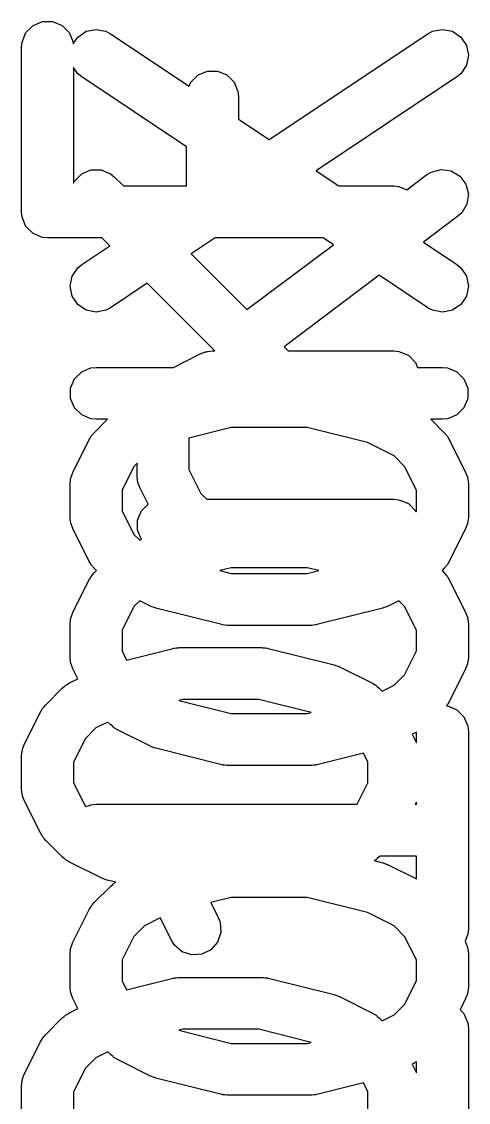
# Model space of a CAD drawing. Extents: x 4.17 to 6.89, y -6.18 to -1.34.
# Drawn here: x 5.3075 to 5.3583, y -3.0268 to -2.9039 of the extents above; entities that cross this region are included whole.
import ezdxf

# ---------------------------------------------------------------- set-up
doc = ezdxf.new("R2010")
doc.units = 0
doc.header["$MEASUREMENT"] = 0
doc.layers.add('BLACK', color=7, linetype='CONTINUOUS')

msp = doc.modelspace()

# ---------------------------------------------------------------- linework, layer by layer
at = {"layer": 'BLACK', "linetype": 'CONTINUOUS'}
for p, q in [((5.30879, -2.90437), (5.30985, -2.90393)), ((5.30985, -2.90393), (5.311, -2.90393)), ((5.311, -2.90393), (5.31207, -2.90437)), ((5.30797, -2.90518), (5.30879, -2.90437)), ((5.31207, -2.90437), (5.31288, -2.90518)), ((5.31385, -2.90568), (5.3148, -2.90503)), ((5.3148, -2.90503), (5.31593, -2.90481)), ((5.31593, -2.90481), (5.31706, -2.90503)), ((5.31706, -2.90503), (5.31758, -2.9053)), ((5.35367, -2.9053), (5.35418, -2.90503)), ((5.35418, -2.90503), (5.35531, -2.90481)), ((5.35531, -2.90481), (5.35644, -2.90503)), ((5.35644, -2.90503), (5.3574, -2.90568)), ((5.30747, -2.90682), (5.30753, -2.90625)), ((5.30753, -2.90625), (5.30797, -2.90518)), ((5.31288, -2.90518), (5.31332, -2.90625)), ((5.31332, -2.90625), (5.31334, -2.90644)), ((5.31334, -2.90644), (5.31385, -2.90568)), ((5.31758, -2.9053), (5.32653, -2.91127)), ((5.33562, -2.91734), (5.35367, -2.9053)), ((5.3574, -2.90568), (5.35804, -2.90663)), ((5.30747, -2.92557), (5.30747, -2.90682)), ((5.35804, -2.90663), (5.35826, -2.90776)), ((5.35826, -2.90776), (5.35803, -2.90889)), ((5.31385, -2.90985), (5.31338, -2.90914)), ((5.31338, -2.90914), (5.31338, -2.92231)), ((5.3143, -2.91022), (5.31385, -2.90985)), ((5.32672, -2.91081), (5.32753, -2.90999)), ((5.32753, -2.90999), (5.3286, -2.90955)), ((5.3286, -2.90955), (5.32975, -2.90955)), ((5.32975, -2.90955), (5.33081, -2.90999)), ((5.33081, -2.90999), (5.33163, -2.91081)), ((5.35739, -2.90985), (5.35695, -2.91022)), ((5.35803, -2.90889), (5.35739, -2.90985)), ((5.32622, -2.91817), (5.3143, -2.91022)), ((5.32653, -2.91127), (5.32672, -2.91081)), ((5.33163, -2.91081), (5.33207, -2.91187)), ((5.35695, -2.91022), (5.34095, -2.92088)), ((5.33207, -2.91187), (5.33213, -2.91245)), ((5.33213, -2.91245), (5.33213, -2.91501)), ((5.33213, -2.91501), (5.33562, -2.91734)), ((5.32622, -2.92262), (5.32622, -2.91817)), ((5.3143, -2.92124), (5.31536, -2.9208)), ((5.31536, -2.9208), (5.31651, -2.9208)), ((5.31651, -2.9208), (5.31758, -2.92124)), ((5.34095, -2.92088), (5.34355, -2.92262)), ((5.35354, -2.92133), (5.35403, -2.92103)), ((5.35403, -2.92103), (5.35515, -2.92075)), ((5.35515, -2.92075), (5.35629, -2.92091)), ((5.35629, -2.92091), (5.35728, -2.9215)), ((5.31338, -2.92231), (5.31348, -2.92206)), ((5.31348, -2.92206), (5.3143, -2.92124)), ((5.31758, -2.92124), (5.31803, -2.92161)), ((5.31803, -2.92161), (5.31904, -2.92262)), ((5.35126, -2.92304), (5.35354, -2.92133)), ((5.35728, -2.9215), (5.35797, -2.92242)), ((5.31904, -2.92262), (5.32622, -2.92262)), ((5.34355, -2.92262), (5.3498, -2.92262)), ((5.3498, -2.92262), (5.35037, -2.92268)), ((5.35037, -2.92268), (5.35126, -2.92304)), ((5.35797, -2.92242), (5.35826, -2.92354)), ((5.35826, -2.92354), (5.35809, -2.92468)), ((5.35809, -2.92468), (5.35751, -2.92567)), ((5.30753, -2.92615), (5.30747, -2.92557)), ((5.35708, -2.92606), (5.35314, -2.92901)), ((5.35751, -2.92567), (5.35708, -2.92606)), ((5.30797, -2.92721), (5.30753, -2.92615)), ((5.30879, -2.92803), (5.30797, -2.92721)), ((5.30985, -2.92847), (5.30879, -2.92803)), ((5.31043, -2.92852), (5.30985, -2.92847)), ((5.31659, -2.92852), (5.31043, -2.92852)), ((5.31749, -2.92942), (5.31659, -2.92852)), ((5.32949, -2.92852), (5.32676, -2.93034)), ((5.34176, -2.92852), (5.32949, -2.92852)), ((5.34292, -2.9293), (5.34176, -2.92852)), ((5.3143, -2.93155), (5.31749, -2.92942)), ((5.33309, -2.93667), (5.34292, -2.9293)), ((5.35314, -2.92901), (5.35695, -2.93155)), ((5.32676, -2.93034), (5.33309, -2.93667)), ((5.31321, -2.93288), (5.31385, -2.93192)), ((5.31385, -2.93192), (5.3143, -2.93155)), ((5.35695, -2.93155), (5.35739, -2.93192)), ((5.35739, -2.93192), (5.35803, -2.93288)), ((5.31299, -2.93401), (5.31321, -2.93288)), ((5.34813, -2.93277), (5.33731, -2.94089)), ((5.35367, -2.93647), (5.34813, -2.93277)), ((5.35803, -2.93288), (5.35826, -2.93401)), ((5.31321, -2.93514), (5.31299, -2.93401)), ((5.32175, -2.93368), (5.31758, -2.93647)), ((5.32943, -2.94137), (5.32175, -2.93368)), ((5.35826, -2.93401), (5.35804, -2.93514)), ((5.31385, -2.93609), (5.31321, -2.93514)), ((5.35804, -2.93514), (5.3574, -2.93609)), ((5.3148, -2.93674), (5.31385, -2.93609)), ((5.31593, -2.93696), (5.3148, -2.93674)), ((5.31706, -2.93674), (5.31593, -2.93696)), ((5.31758, -2.93647), (5.31706, -2.93674)), ((5.35418, -2.93674), (5.35367, -2.93647)), ((5.35531, -2.93696), (5.35418, -2.93674)), ((5.35644, -2.93674), (5.35531, -2.93696)), ((5.3574, -2.93609), (5.35644, -2.93674)), ((5.32473, -2.94324), (5.32785, -2.94168)), ((5.32785, -2.94168), (5.32839, -2.94147)), ((5.32839, -2.94147), (5.3285, -2.94146)), ((5.3285, -2.94146), (5.3286, -2.94142)), ((5.3286, -2.94142), (5.32917, -2.94137)), ((5.32917, -2.94137), (5.32943, -2.94137)), ((5.33731, -2.94089), (5.33778, -2.94137)), ((5.33778, -2.94137), (5.3498, -2.94137)), ((5.3498, -2.94137), (5.35037, -2.94142)), ((5.35037, -2.94142), (5.35144, -2.94186)), ((5.35144, -2.94186), (5.35225, -2.94268)), ((5.31536, -2.9433), (5.31594, -2.94324)), ((5.31594, -2.94324), (5.32473, -2.94324)), ((5.35225, -2.94268), (5.35248, -2.94324)), ((5.35248, -2.94324), (5.35531, -2.94324)), ((5.35531, -2.94324), (5.35588, -2.9433)), ((5.31348, -2.94455), (5.3143, -2.94374)), ((5.3143, -2.94374), (5.31536, -2.9433)), ((5.35588, -2.9433), (5.35695, -2.94374)), ((5.35695, -2.94374), (5.35776, -2.94455)), ((5.31304, -2.94562), (5.31348, -2.94455)), ((5.31304, -2.94677), (5.31304, -2.94562)), ((5.35776, -2.94455), (5.3582, -2.94562)), ((5.3582, -2.94562), (5.3582, -2.94677)), ((5.31348, -2.94783), (5.31304, -2.94677)), ((5.3582, -2.94677), (5.35776, -2.94783)), ((5.3143, -2.94865), (5.31348, -2.94783)), ((5.35776, -2.94783), (5.35695, -2.94865)), ((5.31536, -2.94909), (5.3143, -2.94865)), ((5.31594, -2.94915), (5.31536, -2.94909)), ((5.31572, -2.95067), (5.31725, -2.94915)), ((5.31725, -2.94915), (5.31594, -2.94915)), ((5.35531, -2.94915), (5.354, -2.94915)), ((5.354, -2.94915), (5.35552, -2.95067)), ((5.35588, -2.94909), (5.35531, -2.94915)), ((5.35695, -2.94865), (5.35588, -2.94909)), ((5.3313, -2.95008), (5.3265, -2.95128)), ((5.33995, -2.95008), (5.3313, -2.95008)), ((5.34678, -2.95179), (5.33995, -2.95008)), ((5.3133, -2.95518), (5.31517, -2.95144)), ((5.31517, -2.95144), (5.31533, -2.95119)), ((5.31533, -2.95119), (5.31536, -2.95112)), ((5.31536, -2.95112), (5.31542, -2.95103)), ((5.31542, -2.95103), (5.31548, -2.95095)), ((5.31548, -2.95095), (5.31554, -2.95089)), ((5.31554, -2.95089), (5.31572, -2.95067)), ((5.3265, -2.95128), (5.3265, -2.95487)), ((5.34981, -2.95331), (5.34678, -2.95179)), ((5.35552, -2.95067), (5.35571, -2.95089)), ((5.35571, -2.95089), (5.35577, -2.95095)), ((5.35577, -2.95095), (5.35582, -2.95103)), ((5.35582, -2.95103), (5.35589, -2.95112)), ((5.35589, -2.95112), (5.35592, -2.95119)), ((5.35592, -2.95119), (5.35607, -2.95144)), ((5.35607, -2.95144), (5.35795, -2.95518)), ((5.3206, -2.95415), (5.32024, -2.9545)), ((5.3206, -2.95557), (5.3206, -2.95415)), ((5.35101, -2.9545), (5.34981, -2.95331)), ((5.31309, -2.95573), (5.3133, -2.95518)), ((5.32024, -2.9545), (5.31889, -2.9572)), ((5.3265, -2.95487), (5.32785, -2.95757)), ((5.35236, -2.9572), (5.35101, -2.9545)), ((5.35795, -2.95518), (5.35816, -2.95573)), ((5.31299, -2.95651), (5.31304, -2.95593)), ((5.31299, -2.96025), (5.31299, -2.95651)), ((5.31304, -2.95593), (5.31308, -2.95583)), ((5.31308, -2.95583), (5.31309, -2.95573)), ((5.32065, -2.95614), (5.3206, -2.95557)), ((5.32069, -2.95624), (5.32065, -2.95614)), ((5.3207, -2.95635), (5.32069, -2.95624)), ((5.32091, -2.95689), (5.3207, -2.95635)), ((5.35816, -2.95573), (5.35816, -2.95583)), ((5.35816, -2.95583), (5.3582, -2.95593)), ((5.3582, -2.95593), (5.35826, -2.95651)), ((5.35826, -2.95651), (5.35826, -2.96025)), ((5.31889, -2.9572), (5.31889, -2.95956)), ((5.32186, -2.95879), (5.32091, -2.95689)), ((5.32785, -2.95757), (5.32852, -2.95824)), ((5.35236, -2.95956), (5.35236, -2.9572)), ((5.32109, -2.95955), (5.32186, -2.95879)), ((5.32852, -2.95824), (5.3498, -2.95824)), ((5.3498, -2.95824), (5.35037, -2.9583)), ((5.35037, -2.9583), (5.35144, -2.95874)), ((5.35144, -2.95874), (5.35225, -2.95955)), ((5.31304, -2.96083), (5.31299, -2.96025)), ((5.31889, -2.95956), (5.32024, -2.96226)), ((5.32065, -2.96062), (5.32109, -2.95955)), ((5.35225, -2.95955), (5.3523, -2.95967)), ((5.3523, -2.95967), (5.35236, -2.95956)), ((5.35826, -2.96025), (5.3582, -2.96083)), ((5.31308, -2.96093), (5.31304, -2.96083)), ((5.31309, -2.96103), (5.31308, -2.96093)), ((5.3133, -2.96158), (5.31309, -2.96103)), ((5.31517, -2.96532), (5.3133, -2.96158)), ((5.32065, -2.96177), (5.32065, -2.96062)), ((5.35795, -2.96158), (5.35607, -2.96532)), ((5.35816, -2.96103), (5.35795, -2.96158)), ((5.3582, -2.96083), (5.35816, -2.96093)), ((5.35816, -2.96093), (5.35816, -2.96103)), ((5.32024, -2.96226), (5.3209, -2.96291)), ((5.32109, -2.96282), (5.32065, -2.96177)), ((5.3209, -2.96291), (5.32109, -2.96282)), ((5.31533, -2.96557), (5.31517, -2.96532)), ((5.35607, -2.96532), (5.35592, -2.96557)), ((5.31536, -2.96564), (5.31533, -2.96557)), ((5.31542, -2.96573), (5.31536, -2.96564)), ((5.31548, -2.96581), (5.31542, -2.96573)), ((5.31554, -2.96587), (5.31548, -2.96581)), ((5.31572, -2.96609), (5.31554, -2.96587)), ((5.31554, -2.96683), (5.31572, -2.9666)), ((5.31598, -2.96635), (5.31572, -2.96609)), ((5.31572, -2.9666), (5.31598, -2.96635)), ((5.3313, -2.96602), (5.32999, -2.96635)), ((5.32999, -2.96635), (5.3313, -2.96668)), ((5.33995, -2.96602), (5.3313, -2.96602)), ((5.34126, -2.96635), (5.33995, -2.96602)), ((5.33995, -2.96668), (5.34126, -2.96635)), ((5.35552, -2.96609), (5.35527, -2.96635)), ((5.35527, -2.96635), (5.35552, -2.9666)), ((5.35571, -2.96587), (5.35552, -2.96609)), ((5.35552, -2.9666), (5.35571, -2.96683)), ((5.35577, -2.96581), (5.35571, -2.96587)), ((5.35582, -2.96573), (5.35577, -2.96581)), ((5.35589, -2.96564), (5.35582, -2.96573)), ((5.35592, -2.96557), (5.35589, -2.96564)), ((5.3133, -2.97112), (5.31517, -2.96737)), ((5.31517, -2.96737), (5.31533, -2.96712)), ((5.31533, -2.96712), (5.31536, -2.96705)), ((5.31536, -2.96705), (5.31542, -2.96697)), ((5.31542, -2.96697), (5.31548, -2.96688)), ((5.31548, -2.96688), (5.31554, -2.96683)), ((5.3313, -2.96668), (5.33995, -2.96668)), ((5.35571, -2.96683), (5.35577, -2.96688)), ((5.35577, -2.96688), (5.35582, -2.96697)), ((5.35582, -2.96697), (5.35589, -2.96705)), ((5.35589, -2.96705), (5.35592, -2.96712)), ((5.35592, -2.96712), (5.35607, -2.96737)), ((5.35607, -2.96737), (5.35795, -2.97112)), ((5.3209, -2.96978), (5.32024, -2.97044)), ((5.32212, -2.97039), (5.3209, -2.96978)), ((5.35035, -2.96978), (5.34913, -2.97039)), ((5.35101, -2.97044), (5.35035, -2.96978)), ((5.31309, -2.97166), (5.3133, -2.97112)), ((5.32024, -2.97044), (5.31889, -2.97314)), ((5.32216, -2.97041), (5.32212, -2.97039)), ((5.32218, -2.97042), (5.32216, -2.97041)), ((5.32242, -2.97051), (5.32218, -2.97042)), ((5.32266, -2.9706), (5.32242, -2.97051)), ((5.32268, -2.9706), (5.32266, -2.9706)), ((5.32272, -2.97062), (5.32268, -2.9706)), ((5.33022, -2.97249), (5.32272, -2.97062)), ((5.34852, -2.97062), (5.34103, -2.97249)), ((5.34857, -2.9706), (5.34852, -2.97062)), ((5.34859, -2.9706), (5.34857, -2.9706)), ((5.34883, -2.97051), (5.34859, -2.9706)), ((5.34907, -2.97042), (5.34883, -2.97051)), ((5.34909, -2.97041), (5.34907, -2.97042)), ((5.34913, -2.97039), (5.34909, -2.97041)), ((5.35236, -2.97314), (5.35101, -2.97044)), ((5.35795, -2.97112), (5.35816, -2.97166)), ((5.31299, -2.97244), (5.31304, -2.97186)), ((5.31299, -2.97619), (5.31299, -2.97244)), ((5.31304, -2.97186), (5.31308, -2.97177)), ((5.31308, -2.97177), (5.31309, -2.97166)), ((5.33032, -2.97251), (5.33022, -2.97249)), ((5.33036, -2.97252), (5.33032, -2.97251)), ((5.33058, -2.97255), (5.33036, -2.97252)), ((5.33079, -2.97258), (5.33058, -2.97255)), ((5.33084, -2.97257), (5.33079, -2.97258)), ((5.33094, -2.97258), (5.33084, -2.97257)), ((5.34031, -2.97258), (5.33094, -2.97258)), ((5.34041, -2.97257), (5.34031, -2.97258)), ((5.34045, -2.97258), (5.34041, -2.97257)), ((5.34067, -2.97255), (5.34045, -2.97258)), ((5.34089, -2.97252), (5.34067, -2.97255)), ((5.34093, -2.97251), (5.34089, -2.97252)), ((5.34103, -2.97249), (5.34093, -2.97251)), ((5.35816, -2.97166), (5.35816, -2.97177)), ((5.35816, -2.97177), (5.3582, -2.97186)), ((5.3582, -2.97186), (5.35826, -2.97244)), ((5.35826, -2.97244), (5.35826, -2.97619)), ((5.31889, -2.97314), (5.31889, -2.97549)), ((5.35236, -2.97549), (5.35236, -2.97314)), ((5.31941, -2.97653), (5.32471, -2.9752)), ((5.32471, -2.9752), (5.32481, -2.97519)), ((5.32481, -2.97519), (5.32485, -2.97517)), ((5.32485, -2.97517), (5.32506, -2.97515)), ((5.32506, -2.97515), (5.32528, -2.97512)), ((5.32528, -2.97512), (5.32532, -2.97512)), ((5.32532, -2.97512), (5.32542, -2.97511)), ((5.32542, -2.97511), (5.3348, -2.97511)), ((5.3348, -2.97511), (5.3349, -2.97512)), ((5.3349, -2.97512), (5.33494, -2.97512)), ((5.33494, -2.97512), (5.33516, -2.97515)), ((5.33516, -2.97515), (5.33537, -2.97517)), ((5.33537, -2.97517), (5.33541, -2.97519)), ((5.33541, -2.97519), (5.33551, -2.9752)), ((5.33551, -2.9752), (5.34301, -2.97708)), ((5.31304, -2.97677), (5.31299, -2.97619)), ((5.31889, -2.97549), (5.31941, -2.97653)), ((5.35101, -2.97819), (5.35236, -2.97549)), ((5.35826, -2.97619), (5.3582, -2.97677)), ((5.31308, -2.97686), (5.31304, -2.97677)), ((5.31309, -2.97697), (5.31308, -2.97686)), ((5.3133, -2.97751), (5.31309, -2.97697)), ((5.31387, -2.97866), (5.3133, -2.97751)), ((5.34301, -2.97708), (5.34306, -2.97709)), ((5.34306, -2.97709), (5.34308, -2.97709)), ((5.34308, -2.97709), (5.34332, -2.97718)), ((5.34332, -2.97718), (5.34356, -2.97727)), ((5.34356, -2.97727), (5.34358, -2.97728)), ((5.34358, -2.97728), (5.34362, -2.9773)), ((5.34362, -2.9773), (5.34737, -2.97917)), ((5.35795, -2.97751), (5.35607, -2.98126)), ((5.35816, -2.97697), (5.35795, -2.97751)), ((5.3582, -2.97677), (5.35816, -2.97686)), ((5.35816, -2.97686), (5.35816, -2.97697)), ((5.31285, -2.97917), (5.31387, -2.97866)), ((5.34981, -2.97939), (5.35101, -2.97819)), ((5.31021, -2.9816), (5.31209, -2.97973)), ((5.31209, -2.97973), (5.31231, -2.97954)), ((5.31231, -2.97954), (5.31237, -2.97948)), ((5.31237, -2.97948), (5.31245, -2.97943)), ((5.31245, -2.97943), (5.31253, -2.97936)), ((5.31253, -2.97936), (5.31261, -2.97933)), ((5.31261, -2.97933), (5.31285, -2.97917)), ((5.34737, -2.97917), (5.34761, -2.97933)), ((5.34761, -2.97933), (5.34769, -2.97936)), ((5.34769, -2.97936), (5.34777, -2.97943)), ((5.34777, -2.97943), (5.34786, -2.97948)), ((5.34786, -2.97948), (5.34791, -2.97954)), ((5.34791, -2.97954), (5.34813, -2.97973)), ((5.34813, -2.97973), (5.34847, -2.98006)), ((5.34847, -2.98006), (5.34981, -2.97939)), ((5.32579, -2.98102), (5.32536, -2.98113)), ((5.32536, -2.98113), (5.3313, -2.98261)), ((5.33443, -2.98102), (5.32579, -2.98102)), ((5.34038, -2.9825), (5.33443, -2.98102)), ((5.35607, -2.98126), (5.35592, -2.98151)), ((5.30778, -2.98612), (5.30966, -2.98237)), ((5.30966, -2.98237), (5.30982, -2.98212)), ((5.30982, -2.98212), (5.30985, -2.98205)), ((5.30985, -2.98205), (5.30991, -2.98197)), ((5.30991, -2.98197), (5.30997, -2.98188)), ((5.30997, -2.98188), (5.31003, -2.98183)), ((5.31003, -2.98183), (5.31021, -2.9816)), ((5.33995, -2.98261), (5.34038, -2.9825)), ((5.35582, -2.98166), (5.35578, -2.98173)), ((5.35578, -2.98173), (5.35588, -2.98173)), ((5.35589, -2.98158), (5.35582, -2.98166)), ((5.35588, -2.98173), (5.35695, -2.98217)), ((5.35592, -2.98151), (5.35589, -2.98158)), ((5.35695, -2.98217), (5.35776, -2.98299)), ((5.31727, -2.98357), (5.31592, -2.98424)), ((5.3176, -2.9839), (5.31727, -2.98357)), ((5.3313, -2.98261), (5.33995, -2.98261)), ((5.35776, -2.98299), (5.3582, -2.98405)), ((5.31592, -2.98424), (5.31473, -2.98544)), ((5.31783, -2.98409), (5.3176, -2.9839)), ((5.31788, -2.98415), (5.31783, -2.98409)), ((5.31797, -2.9842), (5.31788, -2.98415)), ((5.31805, -2.98427), (5.31797, -2.9842)), ((5.31812, -2.9843), (5.31805, -2.98427)), ((5.31837, -2.98446), (5.31812, -2.9843)), ((5.32212, -2.98633), (5.31837, -2.98446)), ((5.35236, -2.98472), (5.35186, -2.98496)), ((5.35186, -2.98496), (5.35236, -2.98595)), ((5.35236, -2.98595), (5.35236, -2.98472)), ((5.3582, -2.98405), (5.35826, -2.98463)), ((5.35826, -2.98463), (5.35826, -3.00712)), ((5.30758, -2.98666), (5.30778, -2.98612)), ((5.31473, -2.98544), (5.31338, -2.98814)), ((5.30747, -2.98744), (5.30753, -2.98686)), ((5.30747, -2.99119), (5.30747, -2.98744)), ((5.30753, -2.98686), (5.30757, -2.98676)), ((5.30757, -2.98676), (5.30758, -2.98666)), ((5.32216, -2.98635), (5.32212, -2.98633)), ((5.32218, -2.98636), (5.32216, -2.98635)), ((5.32242, -2.98645), (5.32218, -2.98636)), ((5.32266, -2.98654), (5.32242, -2.98645)), ((5.32268, -2.98654), (5.32266, -2.98654)), ((5.32272, -2.98655), (5.32268, -2.98654)), ((5.33022, -2.98843), (5.32272, -2.98655)), ((5.34633, -2.9871), (5.34103, -2.98843)), ((5.34684, -2.98814), (5.34633, -2.9871)), ((5.31338, -2.98814), (5.31338, -2.99049)), ((5.33032, -2.98844), (5.33022, -2.98843)), ((5.33036, -2.98846), (5.33032, -2.98844)), ((5.33058, -2.98848), (5.33036, -2.98846)), ((5.33079, -2.98851), (5.33058, -2.98848)), ((5.33084, -2.98851), (5.33079, -2.98851)), ((5.33094, -2.98852), (5.33084, -2.98851)), ((5.34031, -2.98852), (5.33094, -2.98852)), ((5.34041, -2.98851), (5.34031, -2.98852)), ((5.34045, -2.98851), (5.34041, -2.98851)), ((5.34067, -2.98848), (5.34045, -2.98851)), ((5.34089, -2.98846), (5.34067, -2.98848)), ((5.34093, -2.98844), (5.34089, -2.98846)), ((5.34103, -2.98843), (5.34093, -2.98844)), ((5.34684, -2.99049), (5.34684, -2.98814)), ((5.30753, -2.99176), (5.30747, -2.99119)), ((5.31338, -2.99049), (5.31473, -2.99319)), ((5.34563, -2.99292), (5.34684, -2.99049)), ((5.30757, -2.99186), (5.30753, -2.99176)), ((5.30758, -2.99197), (5.30757, -2.99186)), ((5.30778, -2.99251), (5.30758, -2.99197)), ((5.30966, -2.99626), (5.30778, -2.99251)), ((5.31473, -2.9932), (5.3148, -2.99315)), ((5.31473, -2.99319), (5.31473, -2.9932)), ((5.3148, -2.99315), (5.31509, -2.99309)), ((5.31509, -2.99309), (5.31536, -2.99298)), ((5.31536, -2.99298), (5.31593, -2.99292)), ((5.31593, -2.99292), (5.31593, -2.99292)), ((5.31593, -2.99292), (5.31594, -2.99292)), ((5.31594, -2.99292), (5.31594, -2.99292)), ((5.31594, -2.99292), (5.34563, -2.99292)), ((5.35236, -2.99267), (5.35223, -2.99292)), ((5.35223, -2.99292), (5.35236, -2.99292)), ((5.35236, -2.99292), (5.35236, -2.99267)), ((5.30982, -2.99651), (5.30966, -2.99626)), ((5.30985, -2.99658), (5.30982, -2.99651)), ((5.30991, -2.99666), (5.30985, -2.99658)), ((5.30997, -2.99675), (5.30991, -2.99666)), ((5.31003, -2.9968), (5.30997, -2.99675)), ((5.31021, -2.99703), (5.31003, -2.9968)), ((5.31209, -2.9989), (5.31021, -2.99703)), ((5.31231, -2.99909), (5.31209, -2.9989)), ((5.31237, -2.99915), (5.31231, -2.99909)), ((5.31245, -2.9992), (5.31237, -2.99915)), ((5.31253, -2.99927), (5.31245, -2.9992)), ((5.31261, -2.9993), (5.31253, -2.99927)), ((5.31285, -2.99945), (5.31261, -2.9993)), ((5.3166, -3.00133), (5.31285, -2.99945)), ((5.34761, -2.9993), (5.34756, -2.99933)), ((5.34756, -2.99933), (5.34852, -2.99957)), ((5.34769, -2.99927), (5.34761, -2.9993)), ((5.34777, -2.9992), (5.34769, -2.99927)), ((5.34786, -2.99915), (5.34777, -2.9992)), ((5.34791, -2.99909), (5.34786, -2.99915)), ((5.34813, -2.9989), (5.34791, -2.99909)), ((5.34821, -2.99883), (5.34813, -2.9989)), ((5.35236, -2.99883), (5.34821, -2.99883)), ((5.34852, -2.99957), (5.34857, -2.99959)), ((5.34857, -2.99959), (5.34859, -2.99959)), ((5.34859, -2.99959), (5.34883, -2.99968)), ((5.34883, -2.99968), (5.34907, -2.99977)), ((5.34907, -2.99977), (5.34909, -2.99978)), ((5.34909, -2.99978), (5.34913, -2.9998)), ((5.34913, -2.9998), (5.35236, -3.00141)), ((5.35236, -3.00141), (5.35236, -2.99883)), ((5.31572, -3.0041), (5.3176, -3.00222)), ((5.31665, -3.00134), (5.3166, -3.00133)), ((5.31666, -3.00136), (5.31665, -3.00134)), ((5.31691, -3.00144), (5.31666, -3.00136)), ((5.31715, -3.00154), (5.31691, -3.00144)), ((5.31717, -3.00154), (5.31715, -3.00154)), ((5.31721, -3.00155), (5.31717, -3.00154)), ((5.31817, -3.00179), (5.31721, -3.00155)), ((5.3176, -3.00222), (5.31783, -3.00204)), ((5.31783, -3.00204), (5.31788, -3.00198)), ((5.31788, -3.00198), (5.31797, -3.00192)), ((5.31797, -3.00192), (5.31805, -3.00186)), ((5.31805, -3.00186), (5.31812, -3.00183)), ((5.31812, -3.00183), (5.31817, -3.00179)), ((5.31517, -3.00487), (5.31533, -3.00462)), ((5.31533, -3.00462), (5.31536, -3.00455)), ((5.31536, -3.00455), (5.31542, -3.00447)), ((5.31542, -3.00447), (5.31548, -3.00438)), ((5.31548, -3.00438), (5.31554, -3.00433)), ((5.31554, -3.00433), (5.31572, -3.0041)), ((5.3313, -3.00352), (5.32897, -3.0041)), ((5.32897, -3.0041), (5.32983, -3.0058)), ((5.33995, -3.00352), (5.3313, -3.00352)), ((5.34678, -3.00522), (5.33995, -3.00352)), ((5.3133, -3.00862), (5.31517, -3.00487)), ((5.32324, -3.00584), (5.32144, -3.00674)), ((5.32455, -3.00844), (5.32324, -3.00584)), ((5.32983, -3.0058), (5.33003, -3.00634)), ((5.34981, -3.00674), (5.34678, -3.00522)), ((5.32144, -3.00674), (5.32024, -3.00794)), ((5.33003, -3.00634), (5.33012, -3.00749)), ((5.35101, -3.00794), (5.34981, -3.00674)), ((5.35826, -3.00712), (5.3582, -3.0077)), ((5.32024, -3.00794), (5.31889, -3.01063)), ((5.33012, -3.00749), (5.32975, -3.00859)), ((5.35236, -3.01063), (5.35101, -3.00794)), ((5.3582, -3.0077), (5.35788, -3.00848)), ((5.31299, -3.00994), (5.31304, -3.00936)), ((5.31304, -3.00936), (5.31308, -3.00926)), ((5.31308, -3.00926), (5.31309, -3.00916)), ((5.31309, -3.00916), (5.3133, -3.00862)), ((5.32485, -3.00893), (5.32455, -3.00844)), ((5.32572, -3.00969), (5.32485, -3.00893)), ((5.329, -3.00946), (5.32797, -3.00997)), ((5.32975, -3.00859), (5.329, -3.00946)), ((5.35788, -3.00848), (5.35795, -3.00862)), ((5.35795, -3.00862), (5.35816, -3.00916)), ((5.35816, -3.00916), (5.35816, -3.00926)), ((5.35816, -3.00926), (5.3582, -3.00936)), ((5.3582, -3.00936), (5.35826, -3.00994)), ((5.31299, -3.01369), (5.31299, -3.00994)), ((5.31889, -3.01063), (5.31889, -3.01299)), ((5.32682, -3.01005), (5.32572, -3.00969)), ((5.32797, -3.00997), (5.32682, -3.01005)), ((5.35236, -3.01299), (5.35236, -3.01063)), ((5.35826, -3.00994), (5.35826, -3.01369)), ((5.31889, -3.01299), (5.31941, -3.01402)), ((5.31941, -3.01402), (5.32471, -3.0127)), ((5.32471, -3.0127), (5.32481, -3.01268)), ((5.32481, -3.01268), (5.32485, -3.01266)), ((5.32485, -3.01266), (5.32506, -3.01264)), ((5.32506, -3.01264), (5.32528, -3.01261)), ((5.32528, -3.01261), (5.32532, -3.01262)), ((5.32532, -3.01262), (5.32542, -3.01261)), ((5.32542, -3.01261), (5.3348, -3.01261)), ((5.3348, -3.01261), (5.3349, -3.01262)), ((5.3349, -3.01262), (5.33494, -3.01261)), ((5.33494, -3.01261), (5.33516, -3.01264)), ((5.33516, -3.01264), (5.33537, -3.01266)), ((5.33537, -3.01266), (5.33541, -3.01268)), ((5.33541, -3.01268), (5.33551, -3.0127)), ((5.33551, -3.0127), (5.34301, -3.01457)), ((5.35101, -3.01569), (5.35236, -3.01299)), ((5.31304, -3.01426), (5.31299, -3.01369)), ((5.31308, -3.01436), (5.31304, -3.01426)), ((5.31309, -3.01447), (5.31308, -3.01436)), ((5.3133, -3.01501), (5.31309, -3.01447)), ((5.35816, -3.01447), (5.35795, -3.01501)), ((5.3582, -3.01426), (5.35816, -3.01436)), ((5.35816, -3.01436), (5.35816, -3.01447)), ((5.35826, -3.01369), (5.3582, -3.01426)), ((5.31387, -3.01616), (5.3133, -3.01501)), ((5.34301, -3.01457), (5.34306, -3.01459)), ((5.34306, -3.01459), (5.34308, -3.01459)), ((5.34308, -3.01459), (5.34332, -3.01468)), ((5.34332, -3.01468), (5.34356, -3.01477)), ((5.34356, -3.01477), (5.34358, -3.01478)), ((5.34358, -3.01478), (5.34362, -3.01479)), ((5.34362, -3.01479), (5.34737, -3.01667)), ((5.34981, -3.01688), (5.35101, -3.01569)), ((5.35795, -3.01501), (5.35731, -3.01628)), ((5.31231, -3.01704), (5.31237, -3.01698)), ((5.31237, -3.01698), (5.31245, -3.01692)), ((5.31245, -3.01692), (5.31253, -3.01685)), ((5.31253, -3.01685), (5.31261, -3.01683)), ((5.31261, -3.01683), (5.31285, -3.01667)), ((5.31285, -3.01667), (5.31387, -3.01616)), ((5.34737, -3.01667), (5.34761, -3.01683)), ((5.34761, -3.01683), (5.34769, -3.01685)), ((5.34769, -3.01685), (5.34777, -3.01692)), ((5.34777, -3.01692), (5.34786, -3.01698)), ((5.34786, -3.01698), (5.34791, -3.01704)), ((5.34847, -3.01755), (5.34981, -3.01688)), ((5.35731, -3.01628), (5.35776, -3.01673)), ((5.35776, -3.01673), (5.3582, -3.0178)), ((5.31021, -3.0191), (5.31209, -3.01722)), ((5.31209, -3.01722), (5.31231, -3.01704)), ((5.34791, -3.01704), (5.34813, -3.01722)), ((5.34813, -3.01722), (5.34847, -3.01755)), ((5.3582, -3.0178), (5.35826, -3.01837)), ((5.30985, -3.01954), (5.30991, -3.01946)), ((5.30991, -3.01946), (5.30997, -3.01937)), ((5.30997, -3.01937), (5.31003, -3.01932)), ((5.31003, -3.01932), (5.31021, -3.0191)), ((5.32579, -3.01851), (5.32536, -3.01862)), ((5.32536, -3.01862), (5.3313, -3.02011)), ((5.33443, -3.01851), (5.32579, -3.01851)), ((5.34038, -3.02), (5.33443, -3.01851)), ((5.35826, -3.01837), (5.35826, -3.03712)), ((5.30778, -3.02361), (5.30966, -3.01986)), ((5.30966, -3.01986), (5.30982, -3.01962)), ((5.30982, -3.01962), (5.30985, -3.01954)), ((5.3313, -3.02011), (5.33995, -3.02011)), ((5.33995, -3.02011), (5.34038, -3.02)), ((5.31592, -3.02174), (5.31473, -3.02293)), ((5.31727, -3.02107), (5.31592, -3.02174)), ((5.3176, -3.0214), (5.31727, -3.02107)), ((5.31783, -3.02158), (5.3176, -3.0214)), ((5.31788, -3.02164), (5.31783, -3.02158)), ((5.31797, -3.0217), (5.31788, -3.02164)), ((5.31805, -3.02177), (5.31797, -3.0217)), ((5.31812, -3.02179), (5.31805, -3.02177)), ((5.31837, -3.02195), (5.31812, -3.02179)), ((5.31473, -3.02293), (5.31338, -3.02563)), ((5.32212, -3.02383), (5.31837, -3.02195)), ((5.35236, -3.02221), (5.35186, -3.02246)), ((5.35186, -3.02246), (5.35236, -3.02345)), ((5.35236, -3.02345), (5.35236, -3.02221)), ((5.30747, -3.02493), (5.30753, -3.02436)), ((5.30753, -3.02436), (5.30757, -3.02426)), ((5.30757, -3.02426), (5.30758, -3.02415)), ((5.30758, -3.02415), (5.30778, -3.02361)), ((5.32216, -3.02384), (5.32212, -3.02383)), ((5.32218, -3.02385), (5.32216, -3.02384)), ((5.32242, -3.02394), (5.32218, -3.02385)), ((5.32266, -3.02403), (5.32242, -3.02394)), ((5.32268, -3.02403), (5.32266, -3.02403)), ((5.32272, -3.02405), (5.32268, -3.02403)), ((5.33022, -3.02592), (5.32272, -3.02405)), ((5.30747, -3.02868), (5.30747, -3.02493)), ((5.34633, -3.0246), (5.34103, -3.02592)), ((5.34684, -3.02563), (5.34633, -3.0246)), ((5.31338, -3.02563), (5.31338, -3.02799)), ((5.33032, -3.02594), (5.33022, -3.02592)), ((5.33036, -3.02596), (5.33032, -3.02594)), ((5.33058, -3.02598), (5.33036, -3.02596)), ((5.33079, -3.02601), (5.33058, -3.02598)), ((5.33084, -3.026), (5.33079, -3.02601)), ((5.33094, -3.02601), (5.33084, -3.026)), ((5.34031, -3.02601), (5.33094, -3.02601)), ((5.34041, -3.026), (5.34031, -3.02601)), ((5.34045, -3.02601), (5.34041, -3.026)), ((5.34067, -3.02598), (5.34045, -3.02601)), ((5.34089, -3.02596), (5.34067, -3.02598)), ((5.34093, -3.02594), (5.34089, -3.02596)), ((5.34103, -3.02592), (5.34093, -3.02594)), ((5.34684, -3.02799), (5.34684, -3.02563))]:
    msp.add_line(p, q, dxfattribs=at)

doc.saveas('drawing.dxf')
